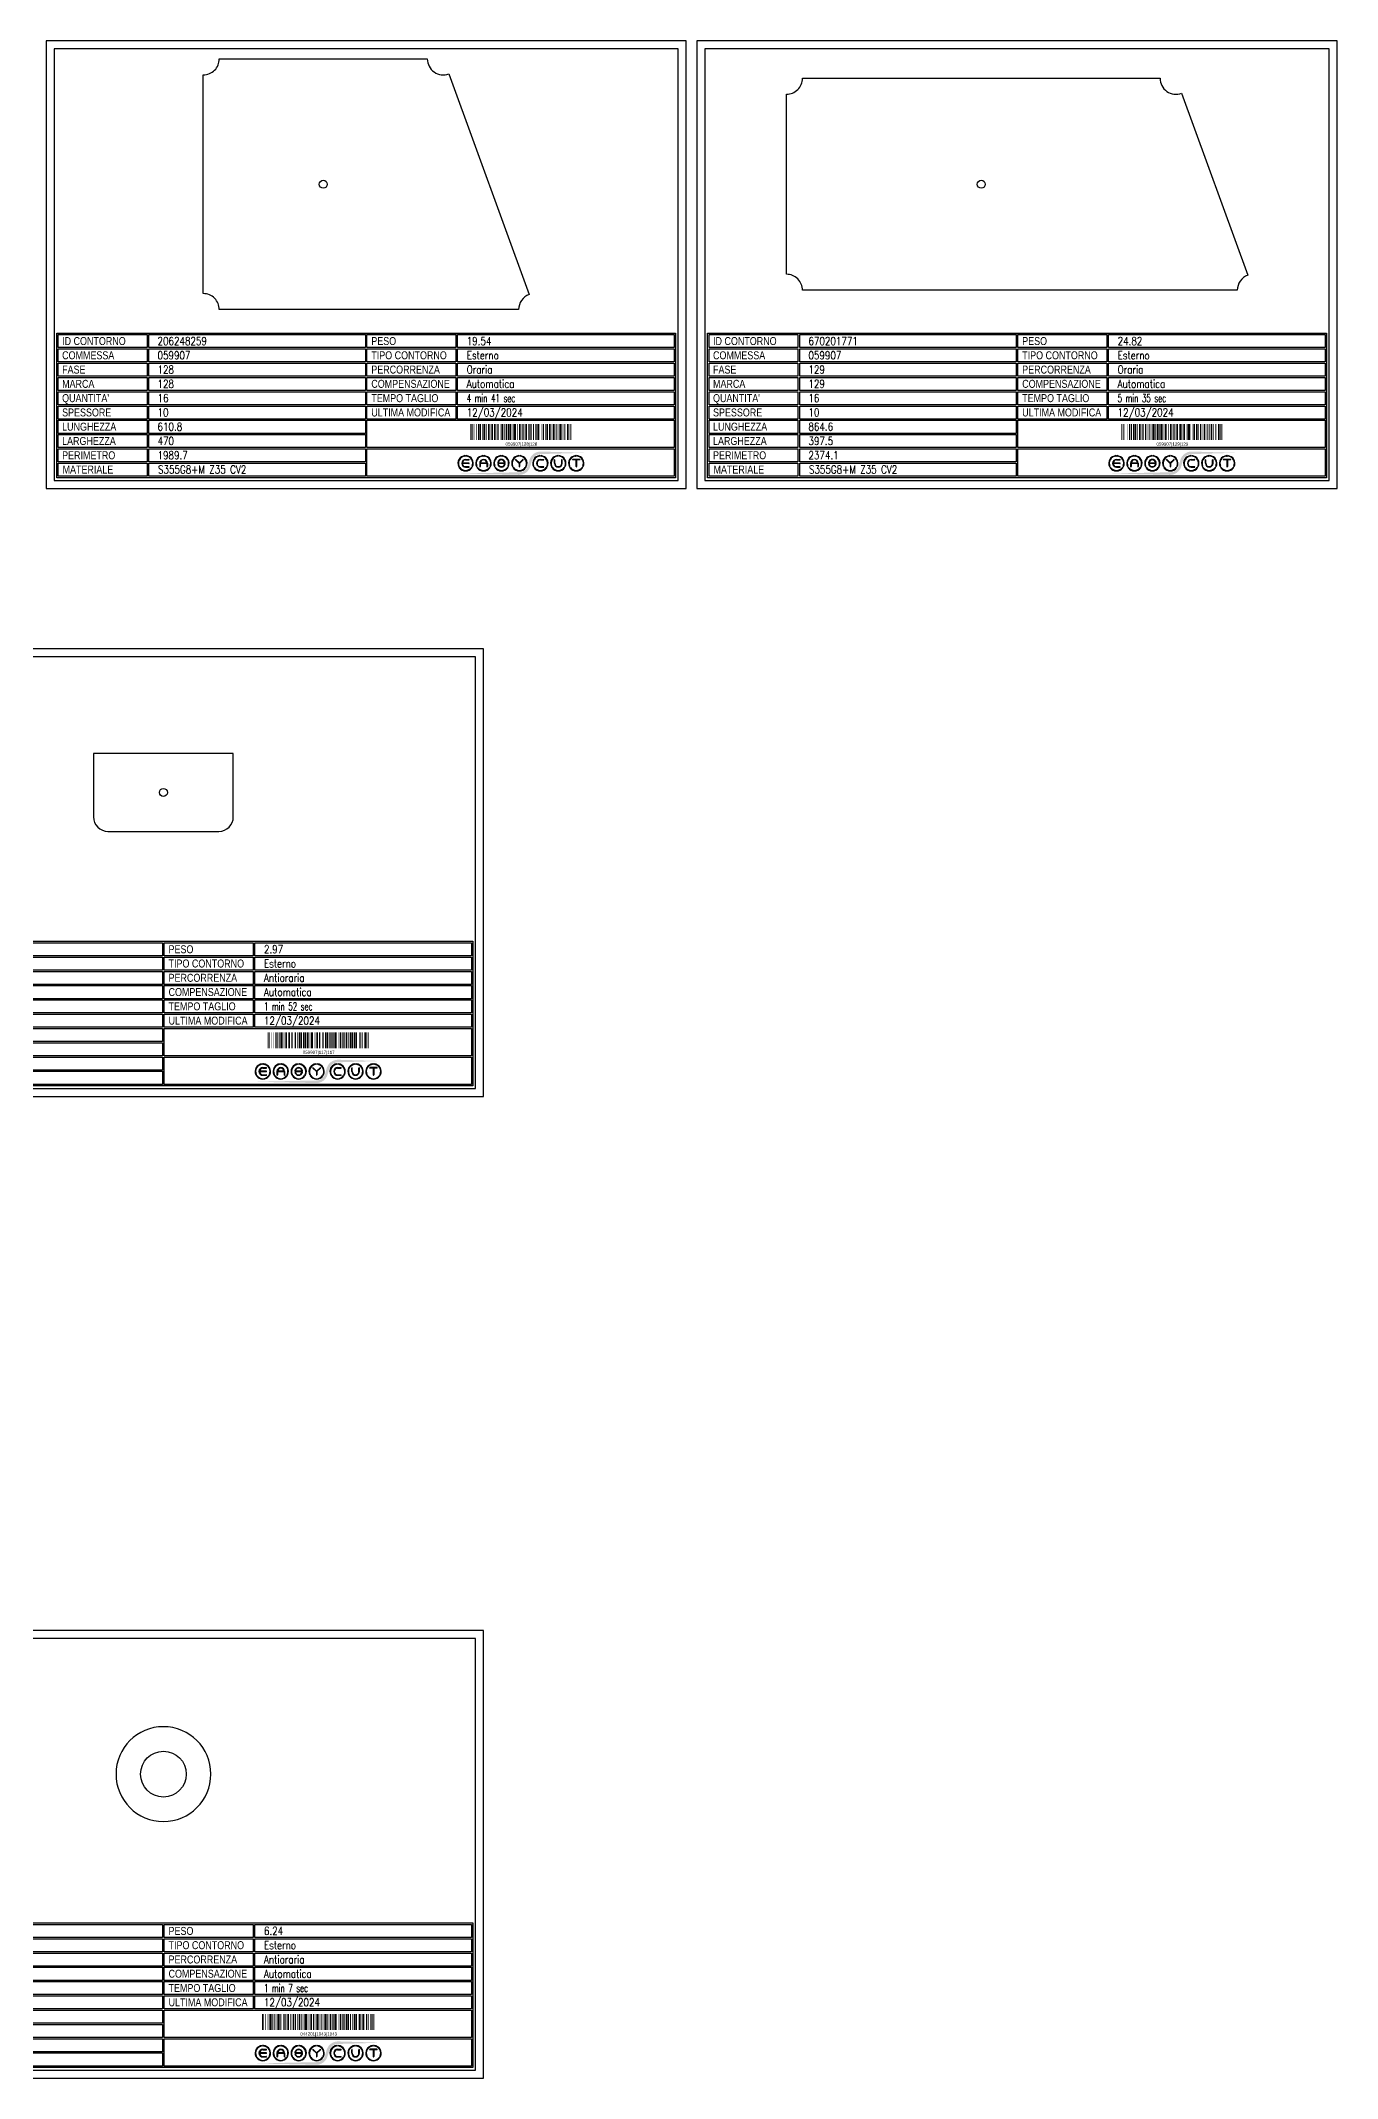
# Model space of a CAD drawing. Header units: millimetres. Extents: x 28039 to 145264, y 9873 to 40131.
# Drawn here: x 39389 to 41819, y 17393 to 21212 of the extents above; entities that cross this region are included whole.
import ezdxf
from ezdxf.enums import TextEntityAlignment as Align

# ---------------------------------------------------------------- set-up
doc = ezdxf.new("R2010")
doc.units = ezdxf.units.MM
doc.styles.add('EasyCutStyle', font='romans.shx', dxfattribs={"width": 0.8})
doc.styles.add('EasyCutStyle1', font='arial.ttf', dxfattribs={"width": 0.8})

# ---------------------------------------------------------------- blocks, each defined once
blk = doc.blocks.new('*U4')
at = {"color": 5}
blk.add_lwpolyline([(0, 0), (1200, 0), (1200, 839), (0, 839)], close=True, dxfattribs=at)
at = {"color": 7}
blk.add_lwpolyline([(15, 15), (1185, 15), (1185, 824), (15, 824)], close=True, dxfattribs=at)
at = {"color": 253}
blk.add_lwpolyline([(20, 291), (1180, 291), (1180, 20), (20, 20)], close=True, dxfattribs=at)
at = {"color": 2}
for points in [[(23, 288.1), (189.3, 288.1), (189.3, 263.7), (23, 263.7)], [(23, 288.1), (189.3, 288.1), (189.3, 263.7), (23, 263.7)], [(601.5, 288.1), (767.9, 288.1), (767.9, 263.7), (601.5, 263.7)], [(23, 261.4), (189.3, 261.4), (189.3, 237), (23, 237)], [(23, 234.6), (189.3, 234.6), (189.3, 210.2), (23, 210.2)], [(601.5, 261.4), (767.9, 261.4), (767.9, 237), (601.5, 237)], [(601.5, 234.6), (767.9, 234.6), (767.9, 210.2), (601.5, 210.2)], [(23, 207.9), (189.3, 207.9), (189.3, 183.4), (23, 183.4)], [(601.5, 207.9), (767.9, 207.9), (767.9, 183.4), (601.5, 183.4)], [(23, 181.1), (189.3, 181.1), (189.3, 156.7), (23, 156.7)], [(23, 154.3), (189.3, 154.3), (189.3, 129.9), (23, 129.9)], [(601.5, 181.1), (767.9, 181.1), (767.9, 156.7), (601.5, 156.7)], [(601.5, 154.3), (767.9, 154.3), (767.9, 129.9), (601.5, 129.9)], [(23, 127.6), (189.3, 127.6), (189.3, 103.1), (23, 103.1)], [(23, 100.8), (189.3, 100.8), (189.3, 76.4), (23, 76.4)], [(23, 74), (189.3, 74), (189.3, 49.6), (23, 49.6)], [(23, 47.3), (189.3, 47.3), (189.3, 22.9), (23, 22.9)]]:
    blk.add_lwpolyline(points, close=True, dxfattribs=at)
at = {"color": 1}
for points in [[(192.7, 288.1), (598.5, 288.1), (598.5, 263.7), (192.7, 263.7)], [(771.3, 288.1), (1177.2, 288.1), (1177.2, 263.7), (771.3, 263.7)], [(192.7, 261.4), (598.5, 261.4), (598.5, 237), (192.7, 237)], [(192.7, 234.6), (598.5, 234.6), (598.5, 210.2), (192.7, 210.2)], [(771.3, 261.4), (1177.2, 261.4), (1177.2, 237), (771.3, 237)], [(771.3, 234.6), (1177.2, 234.6), (1177.2, 210.2), (771.3, 210.2)], [(192.7, 207.9), (598.5, 207.9), (598.5, 183.4), (192.7, 183.4)], [(771.3, 207.9), (1177.2, 207.9), (1177.2, 183.4), (771.3, 183.4)], [(192.7, 181.1), (598.5, 181.1), (598.5, 156.7), (192.7, 156.7)], [(192.7, 154.3), (598.5, 154.3), (598.5, 129.9), (192.7, 129.9)], [(771.3, 181.1), (1177.2, 181.1), (1177.2, 156.7), (771.3, 156.7)], [(771.3, 154.3), (1177.2, 154.3), (1177.2, 129.9), (771.3, 129.9)], [(192.7, 127.6), (598.5, 127.6), (598.5, 103.1), (192.7, 103.1)], [(601.5, 127.6), (1177.2, 127.6), (1177.2, 76.4), (601.5, 76.4)], [(192.7, 100.8), (598.5, 100.8), (598.5, 76.4), (192.7, 76.4)], [(192.7, 74), (598.5, 74), (598.5, 49.6), (192.7, 49.6)], [(192.7, 47.3), (598.5, 47.3), (598.5, 22.9), (192.7, 22.9)], [(601.5, 74), (1177.2, 74), (1177.2, 22.9), (601.5, 22.9)]]:
    blk.add_lwpolyline(points, close=True, dxfattribs=at)
at = {"color": 161, "style": 'EasyCutStyle1', "width": 0.8}
for s, p in [('ID CONTORNO', (30.1, 268.6)), ('PESO', (609.6, 268.6)), ('COMMESSA', (30.1, 241.9)), ('FASE', (30.1, 215.1)), ('TIPO CONTORNO', (609.6, 241.9)), ('PERCORRENZA', (609.6, 215.1)), ('MARCA', (30.1, 188.4)), ('COMPENSAZIONE', (609.6, 188.4)), ("QUANTITA'", (30.1, 161.6)), ('TEMPO TAGLIO', (609.6, 161.6)), ('SPESSORE', (30.1, 134.8)), ('LUNGHEZZA', (30.1, 108.1)), ('ULTIMA MODIFICA', (609.6, 134.8)), ('LARGHEZZA', (30.1, 81.3)), ('PERIMETRO', (30.1, 54.5)), ('MATERIALE', (31, 27.8))]:
    blk.add_text(s, height=15, dxfattribs=at).set_placement(p)
at = {"style": 'EasyCutStyle'}
for tag, p, width in [('IDSHAPE', (208.9, 268.6), 0.8), ('WEIGTHSHAPE', (788.4, 268.6), 0.8), ('ORDERSHAPE', (208.9, 241.9), 0.8), ('PHASESHAPE', (208.9, 215.1), 0.8), ('TYPESHAPE', (788.4, 241.9), 0.8), ('JOUSHAPE', (788.4, 215.1), 0.8), ('MKSHAPE', (208.9, 188.4), 0.8), ('COMPSHAPE', (788.4, 188.4), 0.8), ('QTASHAPE', (208.9, 161.6), 0.8), ('TIMECUTSHAPE', (788.4, 161.6), 0.65), ('TKSHAPE', (208.9, 134.8), 0.8), ('LENGTHSHAPE', (208.9, 108.1), 0.8), ('LASTMODIFYSHAPE', (788.4, 134.8), 0.8), ('HEIGHTSHAPE', (208.9, 81.3), 0.8), ('PERIMETERSHAPE', (208.9, 54.5), 0.8), ('MATSHAPE', (209.8, 27.8), 0.8)]:
    blk.add_attdef(tag, p, '', height=15, dxfattribs=dict(at, width=width))
blk = doc.blocks.new('Logo')
h = blk.add_hatch(color=256)
h.set_gradient(color1=(255, 0, 0), color2=(255, 255, 0), tint=1)
h.paths.add_polyline_path([(20.5, 4.4, -0.339454), (37.1, 17.2), (118.6, 19.6), (37.1, 22, 0.339454), (15.8, 5.7), (13.2, -4.2, -0.339454), (-3.4, -16.9), (-118.2, -19.3), (-3.4, -21.7, 0.339454), (17.8, -5.4)])
for color, points in [(140, [(-115.9, -5.7, -1), (-116.7, -6.1, -0.520567), (-104.9, 14.3, -1), (-104.9, 13.5, 0.520567)]), (256, [(-97.3, 0.4), (-110, 0.4, -0.394366), (-103.7, 6.3), (-97.3, 6.3, 1), (-97.3, 7.2), (-103.7, 7.2, 1), (-103.7, -7.2), (-97.3, -7.2, 1), (-97.3, -6.3), (-103.7, -6.3, -0.394366), (-110, -0.4), (-97.3, -0.4, 1)]), (140, [(-91.4, -5.7, 1), (-90.6, -6.1, 0.520567), (-102.4, 14.3, 0.916853), (-102.6, 13.5, 0.043377), (-102.5, 13.5, -0.520567)]), (140, [(-82.3, -5.7, -1), (-83.1, -6.1, -0.520567), (-71.3, 14.3, -1), (-71.3, 13.5, 0.520567)]), (140, [(-57.8, -5.7, 1), (-57, -6.1, 0.520567), (-68.8, 14.3, 1), (-68.9, 13.5, -0.520567)]), (140, [(-48.7, -5.7, -1), (-49.5, -6.1, -0.520567), (-37.7, 14.3, -1), (-37.7, 13.5, 0.520567)]), (256, [(-31.2, -0.4, -0.486114), (-30.3, -1.5, -0.776377), (-42.6, -1.6, 1), (-43.4, -1.9, 0.776377), (-29.5, -1.7, 0.486114), (-31.2, 0.4), (-41.8, 0.4, -0.486114), (-42.6, 1.5, -0.776377), (-30.4, 1.6, 1), (-29.5, 1.9, 0.776377), (-43.5, 1.7, 0.486114), (-41.8, -0.4)]), (140, [(-24.2, -5.7, 1), (-23.4, -6.1, 0.520567), (-35.2, 14.3, 1), (-35.3, 13.5, -0.520567)]), (140, [(-15.1, -5.7, -1), (-15.9, -6.1, -0.520567), (-4.1, 14.3, -1), (-4.1, 13.5, 0.520567)]), (256, [(-9.3, 7.1, 1), (-10, 6.5), (-3.3, -0.2), (-3.3, -6.3, 1), (-2.4, -6.3), (-2.4, -0.2), (4.2, 6.5, 1), (3.6, 7.1), (-2.9, 0.6)]), (140, [(9.4, -5.7, 1), (10.2, -6.1, 0.520567), (-1.6, 14.3, 1), (-1.7, 13.5, -0.520567)]), (140, [(24.2, -5.7, -1), (23.4, -6.1, -0.520567), (35.2, 14.3, -1), (35.3, 13.5, 0.520567)]), (256, [(36.5, -7.2), (42.8, -7.2, 1), (42.8, -6.3), (36.5, -6.3, -1), (36.5, 6.3), (42.8, 6.3, 1), (42.8, 7.2), (36.5, 7.2, 1)]), (140, [(48.7, -5.7, 1), (49.5, -6.1, 0.520567), (37.7, 14.3, 1), (37.7, 13.5, -0.520567)]), (140, [(57.8, -5.7, -1), (57, -6.1, -0.520567), (68.8, 14.3, -1), (68.9, 13.5, 0.520567)]), (256, [(63.7, 0), (63.7, 6.3, 1), (62.9, 6.3), (62.9, 0, 1), (77.3, 0), (77.3, 6.3, 1), (76.4, 6.3), (76.4, 0, -1)]), (140, [(82.3, -5.7, 1), (83.1, -6.1, 0.520567), (71.3, 14.3, 1), (71.3, 13.5, -0.520567)]), (140, [(91.4, -5.7, -1), (90.6, -6.1, -0.520567), (102.4, 14.3, -1), (102.5, 13.5, 0.520567)]), (256, [(96.9, 7.2, 1), (96.9, 6.3), (103.2, 6.3), (103.2, -6.3, 1), (104.1, -6.3), (104.1, 6.3), (110.4, 6.3, 1), (110.4, 7.2)]), (140, [(115.9, -5.7, 1), (116.7, -6.1, 0.520567), (104.9, 14.3, 1), (104.9, 13.5, -0.520567)]), (140, [(-91.9, -8.3, 1), (-92.6, -7.8, -0.520567), (-114.8, -7.8, 1), (-115.5, -8.3, 0.520567)]), (140, [(-58.3, -8.3, 1), (-59, -7.8, -0.520567), (-81.2, -7.8, 1), (-81.9, -8.3, 0.520567)]), (140, [(-24.7, -8.3, 1), (-25.4, -7.8, -0.520567), (-47.6, -7.8, 1), (-48.3, -8.3, 0.520567)]), (140, [(8.9, -8.3, 1), (8.2, -7.8, -0.520567), (-14, -7.8, 1), (-14.7, -8.3, 0.520567)]), (140, [(48.3, -8.3, 1), (47.6, -7.8, -0.520567), (25.4, -7.8, 1), (24.7, -8.3, 0.520567)]), (140, [(81.9, -8.3, 1), (81.2, -7.8, -0.520567), (59, -7.8, 1), (58.3, -8.3, 0.520567)]), (140, [(115.5, -8.3, 1), (114.8, -7.8, -0.520567), (92.6, -7.8, 1), (91.9, -8.3, 0.520567)])]:
    blk.add_hatch(color=color).paths.add_polyline_path(points)
h = blk.add_hatch(color=256)
h.paths.add_polyline_path([(-63.7, -0.4), (-63.7, -6.3, 1), (-62.9, -6.3), (-62.9, 0, 1), (-77.3, 0), (-77.3, -6.3, 1), (-76.4, -6.3), (-76.4, -0.4)])
h.paths.add_polyline_path([(-76.4, 0.4, -0.933992), (-63.8, 0.4)], flags=16)
for p, q in [((-97.3, 0.4), (-110, 0.4)), ((-103.7, 7.2), (-97.3, 7.2)), ((-103.7, 6.3), (-97.3, 6.3)), ((-77.3, 0), (-77.3, -6.3)), ((-63.8, 0.4), (-76.4, 0.4)), ((-62.9, 0), (-62.9, -6.3)), ((-31.2, 0.4), (-41.8, 0.4)), ((-3.3, -0.2), (-10, 6.5)), ((-2.9, 0.6), (-9.3, 7.1)), ((-2.9, 0.6), (3.6, 7.1)), ((-2.4, -0.2), (4.2, 6.5)), ((36.5, 7.2), (42.8, 7.2)), ((36.5, 6.3), (42.8, 6.3)), ((62.9, 0), (62.9, 6.3)), ((63.7, 0), (63.7, 6.3)), ((76.4, 0), (76.4, 6.3)), ((77.3, 0), (77.3, 6.3)), ((110.4, 7.2), (96.9, 7.2)), ((103.2, 6.3), (96.9, 6.3)), ((103.2, 6.3), (103.2, -6.3)), ((104.1, 6.3), (104.1, -6.3)), ((110.4, 6.3), (104.1, 6.3)), ((-97.3, -0.4), (-110, -0.4)), ((-103.7, -6.3), (-97.3, -6.3)), ((-103.7, -7.2), (-97.3, -7.2)), ((-76.4, -0.4), (-76.4, -6.3)), ((-63.7, -0.4), (-76.4, -0.4)), ((-63.7, -0.4), (-63.7, -6.3)), ((-31.2, -0.4), (-41.8, -0.4)), ((-3.3, -0.2), (-3.3, -6.3)), ((-2.4, -0.2), (-2.4, -6.3)), ((36.5, -6.3), (42.8, -6.3)), ((36.5, -7.2), (42.8, -7.2))]:
    blk.add_line(p, q)
at = {"color": 140}
for centre, radius, start, end in [((-103.7, 0), 14.4, 95, 205), ((-103.7, 0), 13.5, 95, 205), ((-104.9, 13.9), 0.432, 275, 95), ((-102.5, 13.9), 0.432, 85, 265), ((-103.7, 0), 13.5, 335, 85), ((-103.7, 0), 14.4, 335, 85), ((-70.1, 0), 14.4, 95, 205), ((-70.1, 0), 13.5, 95, 205), ((-71.3, 13.9), 0.432, 275, 95), ((-68.9, 13.9), 0.432, 85, 265), ((-70.1, 0), 13.5, 335, 85), ((-70.1, 0), 14.4, 335, 85), ((-36.5, 0), 14.4, 95, 205), ((-36.5, 0), 13.5, 95, 205), ((-37.7, 13.9), 0.432, 275, 95), ((-35.3, 13.9), 0.432, 85, 265), ((-36.5, 0), 13.5, 335, 85), ((-36.5, 0), 14.4, 335, 85), ((-2.9, 0), 14.4, 95, 205), ((-2.9, 0), 13.5, 95, 205), ((-4.1, 13.9), 0.432, 275, 95), ((-1.7, 13.9), 0.432, 85, 265), ((-2.9, 0), 13.5, 335, 85), ((-2.9, 0), 14.4, 335, 85), ((36.5, 0), 14.4, 95, 205), ((36.5, 0), 13.5, 95, 205), ((35.3, 13.9), 0.432, 275, 95), ((37.7, 13.9), 0.432, 85, 265), ((36.5, 0), 14.4, 335, 85), ((36.5, 0), 13.5, 335, 85), ((70.1, 0), 14.4, 95, 205), ((70.1, 0), 13.5, 95, 205), ((68.9, 13.9), 0.432, 275, 95), ((71.3, 13.9), 0.432, 85, 265), ((70.1, 0), 14.4, 335, 85), ((70.1, 0), 13.5, 335, 85), ((103.7, 0), 14.4, 95, 205), ((103.7, 0), 13.5, 95, 205), ((102.5, 13.9), 0.432, 275, 95), ((104.9, 13.9), 0.432, 85, 265), ((103.7, 0), 14.4, 335, 85), ((103.7, 0), 13.5, 335, 85), ((-116.3, -5.9), 0.432, 205, 25), ((-115.1, -8), 0.432, 35, 215), ((-103.7, 0), 14.4, 215, 325), ((-103.7, 0), 13.5, 215, 325), ((-92.2, -8), 0.432, 325, 145), ((-91, -5.9), 0.432, 155, 335), ((-82.7, -5.9), 0.432, 205, 25), ((-81.5, -8), 0.432, 35, 215), ((-70.1, 0), 14.4, 215, 325), ((-70.1, 0), 13.5, 215, 325), ((-58.6, -8), 0.432, 325, 145), ((-57.4, -5.9), 0.432, 155, 335), ((-49.1, -5.9), 0.432, 205, 25), ((-47.9, -8), 0.432, 35, 215), ((-36.5, 0), 14.4, 215, 325), ((-36.5, 0), 13.5, 215, 325), ((-25, -8), 0.432, 325, 145), ((-23.8, -5.9), 0.432, 155, 335), ((-15.5, -5.9), 0.432, 205, 25), ((-14.3, -8), 0.432, 35, 215), ((-2.9, 0), 14.4, 215, 325), ((-2.9, 0), 13.5, 215, 325), ((8.6, -8), 0.432, 325, 145), ((9.8, -5.9), 0.432, 155, 335), ((23.8, -5.9), 0.432, 205, 25), ((25, -8), 0.432, 35, 215), ((36.5, 0), 14.4, 215, 325), ((36.5, 0), 13.5, 215, 325), ((47.9, -8), 0.432, 325, 145), ((49.1, -5.9), 0.432, 155, 335), ((57.4, -5.9), 0.432, 205, 25), ((58.6, -8), 0.432, 35, 215), ((70.1, 0), 14.4, 215, 325), ((70.1, 0), 13.5, 215, 325), ((81.5, -8), 0.432, 325, 145), ((82.7, -5.9), 0.432, 155, 335), ((91, -5.9), 0.432, 205, 25), ((92.2, -8), 0.432, 35, 215), ((103.7, 0), 14.4, 215, 325), ((103.7, 0), 13.5, 215, 325), ((115.1, -8), 0.432, 325, 145), ((116.3, -5.9), 0.432, 155, 335)]:
    blk.add_arc(centre, radius, start, end, dxfattribs=at)
for centre, radius, start, end in [((-103.7, 0), 7.2, 90, 270), ((-103.7, 0), 6.34, 90, 176.0904), ((-97.3, 6.8), 0.432, 270, 90), ((-97.3, 0), 0.432, 270, 90), ((-70.1, 0), 7.2, 0, 180), ((-70.1, 0), 6.34, 3.9096, 176.0904), ((-36.5, 0), 7.2, 15, 166.2998), ((-41.8, 1.3), 1.73, 166.2998, 270), ((-41.8, 1.3), 0.864, 166.2998, 270), ((-36.5, 0), 6.34, 15, 166.2998), ((-31.2, -1.3), 1.73, 346.2998, 90), ((-29.9, 1.8), 0.432, 195, 15), ((-9.6, 6.8), 0.432, 45, 225), ((3.9, 6.8), 0.432, 315, 135), ((36.5, 0), 7.2, 90, 270), ((36.5, 0), 6.34, 90, 270), ((42.8, 6.8), 0.432, 270, 90), ((63.3, 6.3), 0.432, 0, 180), ((70.1, 0), 7.2, 180, 0), ((70.1, 0), 6.34, 180, 0), ((76.8, 6.3), 0.432, 0, 180), ((96.9, 6.8), 0.432, 90, 270), ((110.4, 6.8), 0.432, 270, 90), ((-103.7, 0), 6.34, 183.9096, 270), ((-97.3, -6.8), 0.432, 270, 90), ((-76.8, -6.3), 0.432, 180, 0), ((-63.3, -6.3), 0.432, 180, 0), ((-43, -1.8), 0.432, 15, 195), ((-36.5, 0), 7.2, 195, 346.2998), ((-36.5, 0), 6.34, 195, 346.2998), ((-31.2, -1.3), 0.864, 346.2998, 90), ((-2.9, -6.3), 0.432, 180, 0), ((42.8, -6.8), 0.432, 270, 90), ((103.7, -6.3), 0.432, 180, 0)]:
    blk.add_arc(centre, radius, start, end)
blk = doc.blocks.new('BARCODE128_568263265', base_point=(39908.8, 17473.4))
at = {"linetype": 'Continuous'}
for points, const_width in [([(39909.8, 17473.4), (39909.8, 17503.4)], 2), ([(39912.3, 17473.4), (39912.3, 17503.4)], 1), ([(39915.3, 17473.4), (39915.3, 17503.4)], 1), ([(39920.3, 17473.4), (39920.3, 17503.4)], 1), ([(39924.3, 17473.4), (39924.3, 17503.4)], 3), ([(39927.8, 17473.4), (39927.8, 17503.4)], 2), ([(39931.8, 17473.4), (39931.8, 17503.4)], 2), ([(39935.3, 17473.4), (39935.3, 17503.4)], 1), ([(39939.3, 17473.4), (39939.3, 17503.4)], 3), ([(39942.8, 17473.4), (39942.8, 17503.4)], 2), ([(39946.3, 17473.4), (39946.3, 17503.4)], 1), ([(39950.3, 17473.4), (39950.3, 17503.4)], 3), ([(39953.8, 17473.4), (39953.8, 17503.4)], 2), ([(39958.3, 17473.4), (39958.3, 17503.4)], 3), ([(39962.3, 17473.4), (39962.3, 17503.4)], 1), ([(39964.3, 17473.4), (39964.3, 17503.4)], 1), ([(39968.3, 17473.4), (39968.3, 17503.4)], 3), ([(39971.8, 17473.4), (39971.8, 17503.4)], 2), ([(39975.3, 17473.4), (39975.3, 17503.4)], 1), ([(39979.3, 17473.4), (39979.3, 17503.4)], 3), ([(39983.8, 17473.4), (39983.8, 17503.4)], 2), ([(39986.3, 17473.4), (39986.3, 17503.4)], 1), ([(39988.3, 17473.4), (39988.3, 17503.4)], 1), ([(39991.8, 17473.4), (39991.8, 17503.4)], 4), ([(39997.3, 17473.4), (39997.3, 17503.4)], 1), ([(40001.3, 17473.4), (40001.3, 17503.4)], 3), ([(40005.8, 17473.4), (40005.8, 17503.4)], 2), ([(40008.3, 17473.4), (40008.3, 17503.4)], 1), ([(40012.3, 17473.4), (40012.3, 17503.4)], 3), ([(40015.8, 17473.4), (40015.8, 17503.4)], 2), ([(40019.8, 17473.4), (40019.8, 17503.4)], 2), ([(40023.3, 17473.4), (40023.3, 17503.4)], 1), ([(40027.3, 17473.4), (40027.3, 17503.4)], 3), ([(40030.8, 17473.4), (40030.8, 17503.4)], 2), ([(40034.3, 17473.4), (40034.3, 17503.4)], 1), ([(40037.3, 17473.4), (40037.3, 17503.4)], 3), ([(40041.3, 17473.4), (40041.3, 17503.4)], 1), ([(40043.3, 17473.4), (40043.3, 17503.4)], 1), ([(40046.8, 17473.4), (40046.8, 17503.4)], 4), ([(40052.3, 17473.4), (40052.3, 17503.4)], 1), ([(40056.3, 17473.4), (40056.3, 17503.4)], 3), ([(40060.8, 17473.4), (40060.8, 17503.4)], 2), ([(40063.3, 17473.4), (40063.3, 17503.4)], 1), ([(40067.3, 17473.4), (40067.3, 17503.4)], 3), ([(40070.8, 17473.4), (40070.8, 17503.4)], 2), ([(40074.8, 17473.4), (40074.8, 17503.4)], 2), ([(40078.3, 17473.4), (40078.3, 17503.4)], 1), ([(40082.3, 17473.4), (40082.3, 17503.4)], 3), ([(40085.8, 17473.4), (40085.8, 17503.4)], 2), ([(40089.3, 17473.4), (40089.3, 17503.4)], 1), ([(40092.3, 17473.4), (40092.3, 17503.4)], 3), ([(40096.3, 17473.4), (40096.3, 17503.4)], 1), ([(40099.3, 17473.4), (40099.3, 17503.4)], 3), ([(40104.8, 17473.4), (40104.8, 17503.4)], 2), ([(40107.8, 17473.4), (40107.8, 17503.4)], 2), ([(40113.3, 17473.4), (40113.3, 17503.4)], 3), ([(40116.3, 17473.4), (40116.3, 17503.4)], 1), ([(40118.8, 17473.4), (40118.8, 17503.4)], 2)]:
    blk.add_lwpolyline(points, dxfattribs=dict(at, const_width=const_width))
blk.add_text('044201|1043|1043', height=6).set_placement((40015.3, 17462.9), align=Align.CENTER)
blk = doc.blocks.new('BARCODE128_874468014', base_point=(39908.8, 19313.4))
at = {"linetype": 'Continuous'}
for points, const_width in [([(39909.8, 19313.4), (39909.8, 19343.4)], 2), ([(39912.3, 19313.4), (39912.3, 19343.4)], 1), ([(39915.3, 19313.4), (39915.3, 19343.4)], 1), ([(39920.3, 19313.4), (39920.3, 19343.4)], 1), ([(39924.3, 19313.4), (39924.3, 19343.4)], 3), ([(39927.8, 19313.4), (39927.8, 19343.4)], 2), ([(39931.8, 19313.4), (39931.8, 19343.4)], 2), ([(39935.3, 19313.4), (39935.3, 19343.4)], 3), ([(39939.3, 19313.4), (39939.3, 19343.4)], 1), ([(39943.3, 19313.4), (39943.3, 19343.4)], 3), ([(39947.3, 19313.4), (39947.3, 19343.4)], 1), ([(39949.8, 19313.4), (39949.8, 19343.4)], 2), ([(39954.3, 19313.4), (39954.3, 19343.4)], 3), ([(39958.3, 19313.4), (39958.3, 19343.4)], 1), ([(39960.8, 19313.4), (39960.8, 19343.4)], 2), ([(39964.3, 19313.4), (39964.3, 19343.4)], 1), ([(39968.3, 19313.4), (39968.3, 19343.4)], 3), ([(39971.8, 19313.4), (39971.8, 19343.4)], 2), ([(39976.3, 19313.4), (39976.3, 19343.4)], 3), ([(39979.8, 19313.4), (39979.8, 19343.4)], 2), ([(39983.3, 19313.4), (39983.3, 19343.4)], 3), ([(39986.3, 19313.4), (39986.3, 19343.4)], 1), ([(39988.3, 19313.4), (39988.3, 19343.4)], 1), ([(39991.8, 19313.4), (39991.8, 19343.4)], 4), ([(39997.3, 19313.4), (39997.3, 19343.4)], 1), ([(40001.3, 19313.4), (40001.3, 19343.4)], 3), ([(40005.8, 19313.4), (40005.8, 19343.4)], 2), ([(40008.3, 19313.4), (40008.3, 19343.4)], 1), ([(40012.3, 19313.4), (40012.3, 19343.4)], 3), ([(40016.8, 19313.4), (40016.8, 19343.4)], 2), ([(40020.3, 19313.4), (40020.3, 19343.4)], 3), ([(40023.8, 19313.4), (40023.8, 19343.4)], 2), ([(40027.3, 19313.4), (40027.3, 19343.4)], 3), ([(40030.3, 19313.4), (40030.3, 19343.4)], 1), ([(40032.3, 19313.4), (40032.3, 19343.4)], 1), ([(40035.8, 19313.4), (40035.8, 19343.4)], 4), ([(40041.3, 19313.4), (40041.3, 19343.4)], 1), ([(40045.3, 19313.4), (40045.3, 19343.4)], 3), ([(40049.8, 19313.4), (40049.8, 19343.4)], 2), ([(40052.3, 19313.4), (40052.3, 19343.4)], 1), ([(40056.3, 19313.4), (40056.3, 19343.4)], 3), ([(40060.8, 19313.4), (40060.8, 19343.4)], 2), ([(40064.3, 19313.4), (40064.3, 19343.4)], 3), ([(40067.8, 19313.4), (40067.8, 19343.4)], 2), ([(40071.3, 19313.4), (40071.3, 19343.4)], 3), ([(40074.8, 19313.4), (40074.8, 19343.4)], 2), ([(40080.3, 19313.4), (40080.3, 19343.4)], 1), ([(40082.3, 19313.4), (40082.3, 19343.4)], 1), ([(40085.8, 19313.4), (40085.8, 19343.4)], 2), ([(40091.3, 19313.4), (40091.3, 19343.4)], 3), ([(40094.3, 19313.4), (40094.3, 19343.4)], 1), ([(40096.8, 19313.4), (40096.8, 19343.4)], 2)]:
    blk.add_lwpolyline(points, dxfattribs=dict(at, const_width=const_width))
blk.add_text('059907|117|117', height=6).set_placement((40004.3, 19302.9), align=Align.CENTER)
blk = doc.blocks.new('BARCODE128_206248259', base_point=(40288.8, 20453.4))
at = {"linetype": 'Continuous'}
for points, const_width in [([(40289.8, 20453.4), (40289.8, 20483.4)], 2), ([(40292.3, 20453.4), (40292.3, 20483.4)], 1), ([(40295.3, 20453.4), (40295.3, 20483.4)], 1), ([(40300.3, 20453.4), (40300.3, 20483.4)], 1), ([(40304.3, 20453.4), (40304.3, 20483.4)], 3), ([(40307.8, 20453.4), (40307.8, 20483.4)], 2), ([(40311.8, 20453.4), (40311.8, 20483.4)], 2), ([(40315.3, 20453.4), (40315.3, 20483.4)], 3), ([(40319.3, 20453.4), (40319.3, 20483.4)], 1), ([(40323.3, 20453.4), (40323.3, 20483.4)], 3), ([(40327.3, 20453.4), (40327.3, 20483.4)], 1), ([(40329.8, 20453.4), (40329.8, 20483.4)], 2), ([(40334.3, 20453.4), (40334.3, 20483.4)], 3), ([(40338.3, 20453.4), (40338.3, 20483.4)], 1), ([(40340.8, 20453.4), (40340.8, 20483.4)], 2), ([(40344.3, 20453.4), (40344.3, 20483.4)], 1), ([(40348.3, 20453.4), (40348.3, 20483.4)], 3), ([(40351.8, 20453.4), (40351.8, 20483.4)], 2), ([(40356.3, 20453.4), (40356.3, 20483.4)], 3), ([(40359.8, 20453.4), (40359.8, 20483.4)], 2), ([(40363.3, 20453.4), (40363.3, 20483.4)], 3), ([(40366.3, 20453.4), (40366.3, 20483.4)], 1), ([(40368.3, 20453.4), (40368.3, 20483.4)], 1), ([(40371.8, 20453.4), (40371.8, 20483.4)], 4), ([(40377.3, 20453.4), (40377.3, 20483.4)], 1), ([(40381.3, 20453.4), (40381.3, 20483.4)], 3), ([(40385.8, 20453.4), (40385.8, 20483.4)], 2), ([(40388.8, 20453.4), (40388.8, 20483.4)], 2), ([(40393.3, 20453.4), (40393.3, 20483.4)], 3), ([(40397.3, 20453.4), (40397.3, 20483.4)], 1), ([(40400.3, 20453.4), (40400.3, 20483.4)], 3), ([(40403.3, 20453.4), (40403.3, 20483.4)], 1), ([(40406.8, 20453.4), (40406.8, 20483.4)], 2), ([(40410.3, 20453.4), (40410.3, 20483.4)], 1), ([(40412.3, 20453.4), (40412.3, 20483.4)], 1), ([(40415.8, 20453.4), (40415.8, 20483.4)], 4), ([(40421.3, 20453.4), (40421.3, 20483.4)], 1), ([(40425.3, 20453.4), (40425.3, 20483.4)], 3), ([(40429.8, 20453.4), (40429.8, 20483.4)], 2), ([(40432.8, 20453.4), (40432.8, 20483.4)], 2), ([(40437.3, 20453.4), (40437.3, 20483.4)], 3), ([(40441.3, 20453.4), (40441.3, 20483.4)], 1), ([(40444.3, 20453.4), (40444.3, 20483.4)], 3), ([(40447.3, 20453.4), (40447.3, 20483.4)], 1), ([(40450.8, 20453.4), (40450.8, 20483.4)], 2), ([(40454.8, 20453.4), (40454.8, 20483.4)], 2), ([(40458.3, 20453.4), (40458.3, 20483.4)], 3), ([(40462.3, 20453.4), (40462.3, 20483.4)], 1), ([(40465.8, 20453.4), (40465.8, 20483.4)], 2), ([(40471.3, 20453.4), (40471.3, 20483.4)], 3), ([(40474.3, 20453.4), (40474.3, 20483.4)], 1), ([(40476.8, 20453.4), (40476.8, 20483.4)], 2)]:
    blk.add_lwpolyline(points, dxfattribs=dict(at, const_width=const_width))
blk.add_text('059907|128|128', height=6).set_placement((40384.3, 20442.9), align=Align.CENTER)
blk = doc.blocks.new('BARCODE128_670201771', base_point=(41508.8, 20453.4))
at = {"linetype": 'Continuous'}
for points, const_width in [([(41509.8, 20453.4), (41509.8, 20483.4)], 2), ([(41512.3, 20453.4), (41512.3, 20483.4)], 1), ([(41515.3, 20453.4), (41515.3, 20483.4)], 1), ([(41520.3, 20453.4), (41520.3, 20483.4)], 1), ([(41524.3, 20453.4), (41524.3, 20483.4)], 3), ([(41527.8, 20453.4), (41527.8, 20483.4)], 2), ([(41531.8, 20453.4), (41531.8, 20483.4)], 2), ([(41535.3, 20453.4), (41535.3, 20483.4)], 3), ([(41539.3, 20453.4), (41539.3, 20483.4)], 1), ([(41543.3, 20453.4), (41543.3, 20483.4)], 3), ([(41547.3, 20453.4), (41547.3, 20483.4)], 1), ([(41549.8, 20453.4), (41549.8, 20483.4)], 2), ([(41554.3, 20453.4), (41554.3, 20483.4)], 3), ([(41558.3, 20453.4), (41558.3, 20483.4)], 1), ([(41560.8, 20453.4), (41560.8, 20483.4)], 2), ([(41564.3, 20453.4), (41564.3, 20483.4)], 1), ([(41568.3, 20453.4), (41568.3, 20483.4)], 3), ([(41571.8, 20453.4), (41571.8, 20483.4)], 2), ([(41576.3, 20453.4), (41576.3, 20483.4)], 3), ([(41579.8, 20453.4), (41579.8, 20483.4)], 2), ([(41583.3, 20453.4), (41583.3, 20483.4)], 3), ([(41586.3, 20453.4), (41586.3, 20483.4)], 1), ([(41588.3, 20453.4), (41588.3, 20483.4)], 1), ([(41591.8, 20453.4), (41591.8, 20483.4)], 4), ([(41597.3, 20453.4), (41597.3, 20483.4)], 1), ([(41601.3, 20453.4), (41601.3, 20483.4)], 3), ([(41605.8, 20453.4), (41605.8, 20483.4)], 2), ([(41608.8, 20453.4), (41608.8, 20483.4)], 2), ([(41613.3, 20453.4), (41613.3, 20483.4)], 3), ([(41617.3, 20453.4), (41617.3, 20483.4)], 1), ([(41620.3, 20453.4), (41620.3, 20483.4)], 3), ([(41624.3, 20453.4), (41624.3, 20483.4)], 1), ([(41626.8, 20453.4), (41626.8, 20483.4)], 2), ([(41630.3, 20453.4), (41630.3, 20483.4)], 1), ([(41632.3, 20453.4), (41632.3, 20483.4)], 1), ([(41635.8, 20453.4), (41635.8, 20483.4)], 4), ([(41641.3, 20453.4), (41641.3, 20483.4)], 1), ([(41645.3, 20453.4), (41645.3, 20483.4)], 3), ([(41649.8, 20453.4), (41649.8, 20483.4)], 2), ([(41652.8, 20453.4), (41652.8, 20483.4)], 2), ([(41657.3, 20453.4), (41657.3, 20483.4)], 3), ([(41661.3, 20453.4), (41661.3, 20483.4)], 1), ([(41664.3, 20453.4), (41664.3, 20483.4)], 3), ([(41668.3, 20453.4), (41668.3, 20483.4)], 1), ([(41670.8, 20453.4), (41670.8, 20483.4)], 2), ([(41674.3, 20453.4), (41674.3, 20483.4)], 1), ([(41677.3, 20453.4), (41677.3, 20483.4)], 3), ([(41680.8, 20453.4), (41680.8, 20483.4)], 2), ([(41685.8, 20453.4), (41685.8, 20483.4)], 2), ([(41691.3, 20453.4), (41691.3, 20483.4)], 3), ([(41694.3, 20453.4), (41694.3, 20483.4)], 1), ([(41696.8, 20453.4), (41696.8, 20483.4)], 2)]:
    blk.add_lwpolyline(points, dxfattribs=dict(at, const_width=const_width))
blk.add_text('059907|129|129', height=6).set_placement((41604.3, 20442.9), align=Align.CENTER)

msp = doc.modelspace()

# ---------------------------------------------------------------- linework, layer by layer
at = {"color": 1, "elevation": 0}
for points in [[(39693.5, 20738.4), (39693.5, 21148.4, 0.414214), (39723.5, 21178.4), (40113.4, 21178.4, 0.52055), (40153.7, 21150.2), (40304.2, 20736.6, 0.315296), (40284.5, 20708.4), (39723.5, 20708.4, 0.414214)], [(40786.5, 20774.6), (40786.5, 21112.1, 0.414214), (40816.5, 21142.1), (41486.7, 21142.1, 0.52055), (41527, 21113.9), (41651.2, 20772.8, 0.315296), (41631.4, 20744.6), (40816.5, 20744.6, 0.414214)]]:
    msp.add_lwpolyline(points, format="xyb", close=True, dxfattribs=at)
at = {"color": 2, "elevation": 0}
for points in [[(39487.8, 19757.5, 0.414214), (39514.8, 19730.5), (39722.8, 19730.5, 0.414214), (39749.8, 19757.5), (39749.8, 19876.2), (39487.8, 19876.2)], [(39529.9, 17963.4, 1), (39707.7, 17963.4, 1)]]:
    msp.add_lwpolyline(points, format="xyb", close=True, dxfattribs=at)
at = {"color": 4}
for centre, radius in [((39918.4, 20943.4, 0), 7.5), ((41151.6, 20943.4, 0), 7.5), ((39618.8, 19803.4, 0), 7.5), ((39618.8, 17963.4, 0), 42.9)]:
    msp.add_circle(centre, radius, dxfattribs=at)

# ---------------------------------------------------------------- block references
for p, values in [((39398.8, 20373.4), {'IDSHAPE': '206248259', 'ORDERSHAPE': '059907', 'PHASESHAPE': '128', 'MKSHAPE': '128', 'TKSHAPE': '10', 'LENGTHSHAPE': '610.8', 'HEIGHTSHAPE': '470', 'MATSHAPE': 'S355G8+M Z35 CV2', 'LASTMODIFYSHAPE': '12/03/2024', 'PERIMETERSHAPE': '1989.7', 'WEIGTHSHAPE': '19.54', 'TYPESHAPE': 'Esterno', 'JOUSHAPE': 'Oraria', 'COMPSHAPE': 'Automatica', 'TIMECUTSHAPE': '4 min 41 sec', 'QTASHAPE': '16'}), ((40618.8, 20373.4), {'IDSHAPE': '670201771', 'ORDERSHAPE': '059907', 'PHASESHAPE': '129', 'MKSHAPE': '129', 'TKSHAPE': '10', 'LENGTHSHAPE': '864.6', 'HEIGHTSHAPE': '397.5', 'MATSHAPE': 'S355G8+M Z35 CV2', 'LASTMODIFYSHAPE': '12/03/2024', 'PERIMETERSHAPE': '2374.1', 'WEIGTHSHAPE': '24.82', 'TYPESHAPE': 'Esterno', 'JOUSHAPE': 'Oraria', 'COMPSHAPE': 'Automatica', 'TIMECUTSHAPE': '5 min 35 sec', 'QTASHAPE': '16'}), ((39018.8, 19233.4), {'IDSHAPE': '874468014', 'ORDERSHAPE': '059907', 'PHASESHAPE': '117', 'MKSHAPE': '117', 'TKSHAPE': '10', 'LENGTHSHAPE': '262', 'HEIGHTSHAPE': '145.8', 'MATSHAPE': 'II-NT', 'LASTMODIFYSHAPE': '12/03/2024', 'PERIMETERSHAPE': '792.3', 'WEIGTHSHAPE': '2.97', 'TYPESHAPE': 'Esterno', 'JOUSHAPE': 'Antioraria', 'COMPSHAPE': 'Automatica', 'TIMECUTSHAPE': '1 min 52 sec', 'QTASHAPE': '4'}), ((39018.8, 17393.4), {'IDSHAPE': '568263265', 'ORDERSHAPE': '044201', 'PHASESHAPE': '1043', 'MKSHAPE': '1043', 'TKSHAPE': '32', 'LENGTHSHAPE': '177.8', 'HEIGHTSHAPE': '177.8', 'MATSHAPE': 'III-CV2Z4', 'LASTMODIFYSHAPE': '12/03/2024', 'PERIMETERSHAPE': '558.6', 'WEIGTHSHAPE': '6.24', 'TYPESHAPE': 'Esterno', 'JOUSHAPE': 'Antioraria', 'COMPSHAPE': 'Automatica', 'TIMECUTSHAPE': '1 min 7 sec', 'QTASHAPE': '8'})]:
    msp.add_blockref('*U4', p).add_auto_attribs(values)
for name, p in [('BARCODE128_206248259', (40194.3, 20463.9)), ('BARCODE128_670201771', (41414.3, 20463.9)), ('Logo', (40288.8, 20420.4)), ('Logo', (41508.8, 20420.4)), ('BARCODE128_874468014', (39814.3, 19323.9)), ('Logo', (39908.8, 19280.4)), ('BARCODE128_568263265', (39803.3, 17483.9)), ('Logo', (39908.8, 17440.4))]:
    msp.add_blockref(name, p)

doc.saveas('drawing.dxf')
